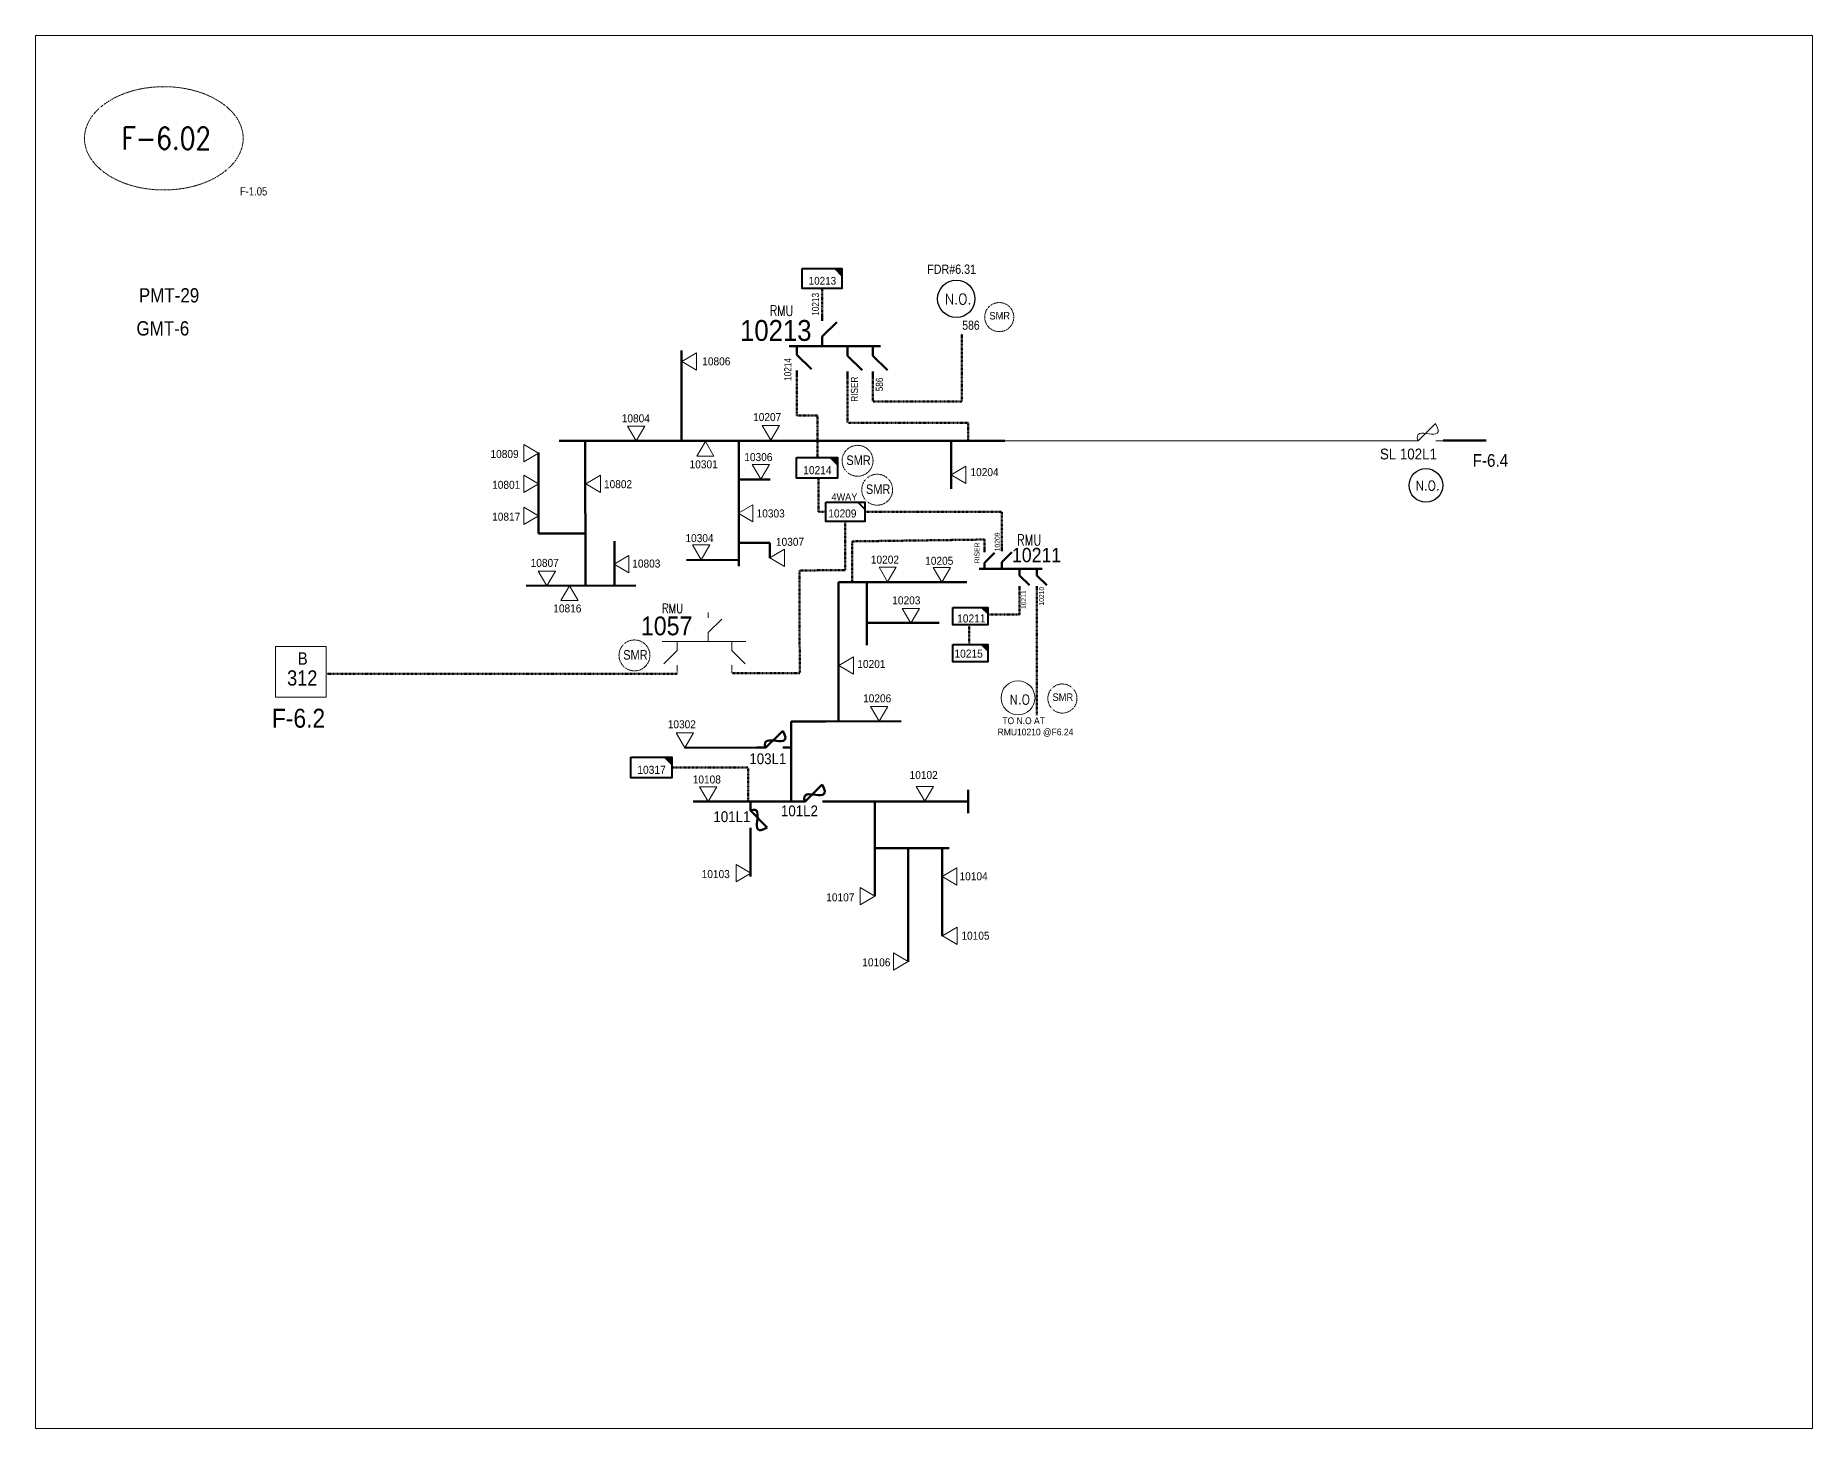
# Model space of a CAD drawing. Header units: metres. Extents: x 65984 to 144644, y -19036 to 23726.
# Drawn here: x 101593 to 102332, y 14104 to 14684 of the extents above; entities that cross this region are included whole.
import ezdxf
from ezdxf.enums import TextEntityAlignment as Align

# ---------------------------------------------------------------- set-up
doc = ezdxf.new("R2010")
doc.units = ezdxf.units.M
doc.header["$MEASUREMENT"] = 0
doc.linetypes.add('DGN Style 3', pattern=[0.013877, 0, -0.013877])
doc.layers.get('0').update_dxf_attribs({"color": 95, "lineweight": 40})
for name, color, linetype, lineweight in [('d_eos', 111, 'Continuous', 40), ('d_eos no', 121, 'Continuous', 40), ('d_fco', 5, 'Continuous', 40), ('d_fco text', 95, 'Continuous', 40), ('d_oh branch', 94, 'Continuous', 40), ('d_switch', 95, 'Continuous', 40), ('d_tf', 1, 'Continuous', 40), ('d_tf no', 6, 'Continuous', 40), ('d_ug cable', 95, 'Continuous', 40), ('d_unit sub', 7, 'Continuous', 40), ('fedr no', 95, 'Continuous', 40), ('GRID STATION  04', 7, 'Continuous', 40), ('GRID STATION 01', 7, 'Continuous', 40), ('Level 37', 7, 'Continuous', 0), ('O H MAIN FEEDER', 4, 'Continuous', 100), ('SW N O', 114, 'Continuous', 30)]:
    doc.layers.add(name, color=color, linetype=linetype, lineweight=lineweight)
doc.styles.add('NASKHF', font='naskhf.shx', dxfattribs={"height": 8})
doc.styles.add('Style-Arial', font='arial.ttf')
doc.styles.add('Style-ENGINEERING', font='ENGINEERING.shx')
doc.styles.add('Style-msdefault', font='msdefault.shx')
doc.styles.add('Style-STANDARD', font='STANDARD.shx')

# ---------------------------------------------------------------- blocks, each defined once
blk = doc.blocks.new('*U3687')
at = {"layer": 'd_fco', "linetype": 'Continuous', "lineweight": 13}
blk.add_line((-4.6, 4.2), (-10.1, 4.2), dxfattribs=at)
at = {"layer": 'd_fco', "linetype": 'Continuous', "lineweight": 13, "flags": 128}
blk.add_lwpolyline([(13, 4.2), (7.1, 4.2), (-4.4, -7.3)], dxfattribs=at)
at = {"layer": 'd_fco', "linetype": 'Continuous', "lineweight": 13}
blk.add_open_spline([(-4.4, -7.3), (-13, 7.7), (11.6, -7.7), (7.1, 4.2)], degree=3, dxfattribs=at)
blk = doc.blocks.new('TF_8')
at = {"color": 0, "linetype": 'ByBlock', "lineweight": -2}
blk.add_line((6.3, 4.95), (9.9, 1.35), dxfattribs=at)
blk.add_3dface([(-10.1, 4.95), (9.9, 4.95), (9.9, -5.05), (-10.1, -5.05)], dxfattribs=at)
blk = doc.blocks.new('exist.us-1000kva')
at = {"color": 0, "linetype": 'ByBlock', "lineweight": -2, "flags": 128}
blk.add_lwpolyline([(40, 12.9), (32.8, 20), (40, 20)], close=True, dxfattribs=at)
at = {"color": 0, "linetype": 'ByBlock', "lineweight": -2, "extrusion": (0, 0, -1)}
blk.add_solid([(-40, 12.9), (-32.8, 20), (-40, 20)], dxfattribs=at)
at = {"color": 0, "linetype": 'ByBlock', "lineweight": -2, "xscale": 2, "yscale": 2}
blk.add_blockref('TF_8', (20.2, 10.1), dxfattribs=at)
blk = doc.blocks.new('FUSE01')
at = {"color": 0, "linetype": 'ByBlock', "lineweight": -2}
blk.add_line((0, -17.15), (0, -22.55), dxfattribs=at)
at = {"color": 0, "linetype": 'ByBlock', "lineweight": -2, "flags": 128}
blk.add_lwpolyline([(0, 0.05), (0, -5.75), (-11.2, -16.95)], dxfattribs=at)
at = {"color": 0, "linetype": 'ByBlock', "lineweight": -2}
blk.add_open_spline([(-11.2, -16.95), (3.4, -25.35), (-11.6, -1.35), (0, -5.75)], degree=3, dxfattribs=at)
blk = doc.blocks.new('TRA1_1545')
at = {"layer": 'd_tf', "color": 57, "linetype": 'Continuous', "lineweight": 0, "ltscale": 0.000336704, "true_color": 0x808c22, "flags": 128}
blk.add_lwpolyline([(10, -17), (0, 0), (-10, -17)], close=True, dxfattribs=at)
blk = doc.blocks.new('TRA1_1544')
at = {"layer": 'd_tf', "color": 57, "linetype": 'Continuous', "lineweight": 0, "ltscale": 0.000336704, "true_color": 0x808c22, "xscale": 1.000046564039523, "yscale": 1.000046564039523, "zscale": 1.000046564039523, "rotation": 180}
blk.add_blockref('TRA1_1545', (0, 0), dxfattribs=at)
blk = doc.blocks.new('TRA1_1547')
at = {"layer": 'd_tf', "color": 57, "linetype": 'Continuous', "lineweight": 0, "ltscale": 0.000336704, "true_color": 0x808c22, "extrusion": (0, 0, -1), "flags": 128}
blk.add_lwpolyline([(-10, -17), (0, 0), (10, -17)], close=True, dxfattribs=at)
blk = doc.blocks.new('TRA1_1546')
at = {"layer": 'd_tf', "color": 57, "linetype": 'Continuous', "lineweight": 0, "ltscale": 0.000336704, "true_color": 0x808c22, "xscale": 1.000046564039523, "yscale": 1.000046564039523, "zscale": 1.000046564039523, "rotation": 180}
blk.add_blockref('TRA1_1547', (0, 0), dxfattribs=at)
blk = doc.blocks.new('TRA1_1549')
at = {"layer": 'd_tf', "color": 57, "linetype": 'Continuous', "lineweight": 0, "ltscale": 0.000336704, "true_color": 0x808c22, "extrusion": (0, 0, -1), "flags": 128}
blk.add_lwpolyline([(-10, -16.9), (0, 0.1), (10, -16.9)], close=True, dxfattribs=at)
blk = doc.blocks.new('TRA1_1548')
at = {"layer": 'd_tf', "color": 57, "linetype": 'Continuous', "lineweight": 0, "ltscale": 0.000336704, "true_color": 0x808c22, "xscale": 1.000046564039523, "yscale": 1.000046564039523, "zscale": 1.000046564039523, "rotation": 180}
blk.add_blockref('TRA1_1549', (0, 0), dxfattribs=at)
blk = doc.blocks.new('*U3712')
at = {"layer": 'SW N O', "color": 3, "ltscale": 0.426762}
blk.add_circle((0, 0), 16.8, dxfattribs=at)
at = {"layer": 'SW N O', "color": 3, "style": 'Style-STANDARD'}
blk.add_text('N.O.', height=9.6, dxfattribs=at).set_placement((1.7, -0.2), align=Align.MIDDLE_CENTER)
blk = doc.blocks.new('*U3382')
at = {"layer": 'SW N O', "color": 3, "lineweight": 13}
blk.add_circle((0, 0), 16.8, dxfattribs=at)
at = {"layer": 'SW N O', "color": 3, "lineweight": 13, "insert": (1.7, -1.8), "char_height": 9.6, "attachment_point": 5, "line_spacing_factor": 0.6, "style": 'Style-STANDARD'}
blk.add_mtext('N.O', dxfattribs=at)
blk = doc.blocks.new('*U3713')
at = {"layer": 'SW N O', "color": 3, "ltscale": 0.426762}
blk.add_circle((0, 0), 16.8, dxfattribs=at)
at = {"layer": 'SW N O', "color": 3, "style": 'Style-STANDARD'}
blk.add_text('N.O.', height=9.6, dxfattribs=at).set_placement((1.7, -0.2), align=Align.MIDDLE_CENTER)

msp = doc.modelspace()

# ---------------------------------------------------------------- linework, layer by layer
at = {"layer": 'd_eos', "color": 57, "linetype": 'Continuous', "lineweight": 211, "ltscale": 0.410968, "true_color": 0x808c22}
for p, q in [((101920.23, 14565.13), (101920.23, 14567.58)), ((101920.23, 14558.65), (101926.32, 14564.56)), ((101909.66, 14544.53), (101909.66, 14542.07)), ((101930.79, 14544.08), (101930.79, 14541.63)), ((101941.36, 14544.08), (101941.36, 14541.63))]:
    msp.add_line(p, q, dxfattribs=at)
at = {"layer": 'd_eos', "color": 7, "linetype": 'Continuous', "lineweight": 211, "ltscale": 0.410968}
for p, q in [((101944.48, 14554.61), (101906.49, 14554.6)), ((101909.66, 14555.05), (101909.66, 14551.01)), ((101920.23, 14554.6), (101920.23, 14558.65)), ((101930.79, 14554.61), (101930.79, 14550.56)), ((101941.36, 14554.61), (101941.36, 14550.56)), ((101909.66, 14551.01), (101915.75, 14545.09)), ((101930.79, 14550.56), (101936.89, 14544.65)), ((101941.36, 14550.56), (101947.45, 14544.65))]:
    msp.add_line(p, q, dxfattribs=at)
at = {"layer": 'd_eos', "color": 57, "linetype": 'Continuous', "lineweight": 211, "ltscale": 0.446773, "true_color": 0x808c22}
for p, q in [((101987.75, 14468.89), (101987.75, 14470.58)), ((101987.75, 14464.42), (101991.95, 14468.5)), ((101987.75, 14461.63), (101987.75, 14464.42)), ((101995.04, 14469.2), (101995.04, 14470.89)), ((101995.04, 14464.73), (101999.24, 14468.81)), ((101995.04, 14461.94), (101995.04, 14464.73)), ((102011.76, 14461.94), (101985.56, 14461.94)), ((102002.32, 14461.94), (102002.32, 14459.15)), ((102002.32, 14459.15), (102006.52, 14455.08)), ((102009.61, 14461.94), (102009.61, 14459.15)), ((102009.61, 14459.15), (102013.81, 14455.08)), ((102002.32, 14454.69), (102002.32, 14452.99)), ((102009.61, 14454.69), (102009.61, 14452.99))]:
    msp.add_line(p, q, dxfattribs=at)
at = {"layer": 'd_eos', "color": 2, "linetype": 'Continuous', "lineweight": 13, "ltscale": 0.517056}
for p, q in [((101872.82, 14441.44), (101872.82, 14443.73)), ((101872.82, 14435.41), (101878.49, 14440.92)), ((101872.82, 14431.65), (101872.82, 14435.41)), ((101853.7, 14431.65), (101888.45, 14431.65)), ((101859.98, 14427.88), (101854.31, 14422.38)), ((101859.98, 14431.65), (101859.98, 14427.88)), ((101882.61, 14431.65), (101882.61, 14427.88)), ((101882.61, 14427.88), (101888.28, 14422.37))]:
    msp.add_line(p, q, dxfattribs=at)
at = {"layer": 'd_eos', "color": 7, "linetype": 'Continuous', "lineweight": 13, "ltscale": 0.517056}
for p, q in [((101859.98, 14421.85), (101859.98, 14419.56)), ((101882.61, 14421.85), (101882.61, 14419.56))]:
    msp.add_line(p, q, dxfattribs=at)
at = {"layer": 'd_oh branch', "color": 57, "linetype": 'Continuous', "lineweight": 100, "true_color": 0x808c22}
for p, q in [((101861.69, 14515.19), (101861.72, 14552.87)), ((101802.24, 14476.63), (101802.24, 14510.39)), ((101996.29, 14515.21), (101810.78, 14515.19)), ((101821.69, 14515.19), (101821.72, 14454.9)), ((101885.57, 14463.07), (101885.54, 14515.19)), ((101973.99, 14515.19), (101974, 14495.26)), ((102178.63, 14515.28), (102196.57, 14515.29)), ((101885.55, 14499.13), (101898.66, 14499.13)), ((101821.62, 14476.63), (101802.25, 14476.62)), ((101833.81, 14473.47), (101833.82, 14454.92)), ((101885.45, 14472.71), (101898.5, 14472.72)), ((101898.5, 14472.72), (101898.5, 14466.39)), ((101863.73, 14465.53), (101885.57, 14465.72)), ((101842.65, 14454.91), (101797.08, 14454.9)), ((101927.1, 14456.36), (101980.43, 14456.38)), ((101927.1, 14398.43), (101927.1, 14456.36)), ((101938.78, 14456.38), (101938.78, 14430.1)), ((101938.78, 14439.44), (101968.99, 14439.47)), ((101907.38, 14365), (101907.34, 14398.4)), ((101907.37, 14398.4), (101921.8, 14398.42)), ((101921.8, 14398.42), (101953.11, 14398.45)), ((101893.12, 14387.46), (101863.09, 14387.45)), ((101981, 14360.19), (101981, 14369.91)), ((101911.7, 14365.01), (101866.61, 14365.01)), ((101981, 14365.01), (101921.33, 14365.01)), ((101942.15, 14365.05), (101942.16, 14325.59)), ((101890.39, 14352.4), (101890.4, 14333.76)), ((101942.15, 14345.67), (101973.12, 14345.67)), ((101956.05, 14345.67), (101956.05, 14298.23)), ((101970.25, 14345.69), (101970.25, 14309.05))]:
    msp.add_line(p, q, dxfattribs=at)
at = {"layer": 'd_oh branch', "color": 57, "linetype": 'Continuous', "lineweight": 13, "true_color": 0x798520}
msp.add_line((102164.5, 14515.22), (101996.29, 14515.21), dxfattribs=at)
at = {"layer": 'd_ug cable', "color": 57, "linetype": 'DGN Style 3', "lineweight": 100, "true_color": 0x808c22}
msp.add_line((101920.23, 14567.5), (101920.23, 14578.64), dxfattribs=at)
at = {"layer": 'd_ug cable', "color": 57, "linetype": 'DGN Style 3', "lineweight": 100, "true_color": 0x808c22, "flags": 128}
for points in [[(101941.36, 14541.63), (101941.36, 14531.55), (101978.35, 14531.55), (101978.35, 14559.85)], [(101909.66, 14542.07), (101909.66, 14525.76), (101918.37, 14525.76), (101918.37, 14508.23)], [(101930.79, 14541.63), (101930.79, 14522.73), (101981.04, 14522.73), (101981.04, 14515.21)], [(101921.67, 14485.65), (101918.71, 14485.65), (101918.71, 14499.69)], [(101929.89, 14461.34), (101929.89, 14461.34), (101929.88, 14481.58)], [(101995.04, 14470.81), (101995.04, 14485.65), (101938.06, 14485.65)], [(101932.71, 14456.36), (101932.71, 14473.34), (101987.75, 14474.1), (101987.75, 14470.58)], [(101910.78, 14461.25), (101910.78, 14461.25), (101929.89, 14461.34)], [(101910.78, 14461.25), (101910.78, 14461.25), (101910.93, 14418.41)], [(102002.32, 14452.99), (102002.32, 14442.96), (101989.03, 14442.96)], [(102009.61, 14453.12), (102009.61, 14414.99), (102009.61, 14401)], [(101981.48, 14438.63), (101981.48, 14430.44), (101981.48, 14430.44)], [(101859.98, 14418.13), (101859.98, 14418.13), (101713.9, 14418.26)], [(101882.61, 14418.41), (101882.61, 14418.41), (101910.93, 14418.41)]]:
    msp.add_lwpolyline(points, dxfattribs=at)
at = {"layer": 'd_ug cable', "color": 55, "linetype": 'DGN Style 3', "lineweight": 13, "flags": 128}
for points in [[(101859.98, 14418.1), (101859.98, 14420.56), (101859.98, 14420.56), (101859.98, 14420.56), (101859.98, 14420.56)], [(101882.61, 14418.41), (101882.61, 14418.41), (101882.61, 14418.41), (101882.61, 14421.03), (101882.61, 14421.03)]]:
    msp.add_lwpolyline(points, dxfattribs=at)
at = {"layer": 'd_ug cable', "color": 57, "linetype": 'DGN Style 3', "lineweight": 106, "true_color": 0x808c22, "flags": 128}
msp.add_lwpolyline([(101889.52, 14365.01), (101889.52, 14379.21), (101857.65, 14379.21)], dxfattribs=at)
at = {"layer": 'd_ug cable', "color": 1, "linetype": 'DGN Style 3', "lineweight": 13}
for centre in [(101993.95, 14566.7), (102020.22, 14407.92)]:
    msp.add_circle(centre, 6.06, dxfattribs=at)
at = {"layer": 'd_ug cable', "color": 2, "linetype": 'DGN Style 3', "lineweight": 13}
for centre in [(101934.98, 14506.89), (101943.14, 14494.84), (101842.14, 14425.86)]:
    msp.add_circle(centre, 6.44, dxfattribs=at)
at = {"layer": 'fedr no', "color": 82, "linetype": 'DGN Style 3', "lineweight": 13, "true_color": 0x1dc70e}
msp.add_ellipse((101646.29, 14641.13), major_axis=(33.02, 0), ratio=0.651175, dxfattribs=at)
at = {"layer": 'GRID STATION  04', "color": 6, "linetype": 'Continuous', "lineweight": 13, "ltscale": 0.900723, "flags": 128}
msp.add_lwpolyline([(101713.9, 14429.56), (101692.78, 14429.56), (101692.78, 14408.43), (101713.9, 14408.43)], close=True, dxfattribs=at)
at = {"layer": 'O H MAIN FEEDER', "color": 140, "linetype": 'Continuous', "lineweight": 13, "flags": 128}
msp.add_lwpolyline([(101592.9, 14683.93), (102332.37, 14683.93), (102332.37, 14104.03), (101592.9, 14104.03)], close=True, dxfattribs=at)

# ---------------------------------------------------------------- block references
at = {"layer": 'd_fco', "linetype": 'Continuous', "lineweight": 13, "xscale": 0.63, "yscale": 0.63, "zscale": 0.63, "rotation": 180.0000000006}
msp.add_blockref('*U3687', (102172.7, 14517.88), dxfattribs=at)
at = {"layer": 'd_fco', "color": 57, "linetype": 'Continuous', "lineweight": 100, "true_color": 0x808c22, "xscale": 0.63, "yscale": -0.63, "zscale": 0.2249261684093972}
for p, rotation in [((101893.15, 14387.46), 270), ((101909.52, 14365.01), 270), ((101890.37, 14364.93), 180)]:
    msp.add_blockref('FUSE01', p, dxfattribs=dict(at, rotation=rotation))
at = {"layer": 'd_tf', "color": 57, "linetype": 'Continuous', "lineweight": 0, "ltscale": 0.000336704, "true_color": 0x808c22, "extrusion": (0, 0, -1), "xscale": 0.36, "yscale": 0.36, "zscale": 0.36}
for name, p, rotation in [('TRA1_1548', (-101861.91, 14548.25), 90.00000000000011), ('TRA1_1548', (-101802.22, 14510.09), 270), ('TRA1_1548', (-101802.22, 14497.26), 270), ('TRA1_1548', (-101802.22, 14484), 270), ('TRA1_1546', (-101890.55, 14335.23), 270), ('TRA1_1548', (-101970.27, 14333.77), 90), ('TRA1_1546', (-101970.3, 14309.16), 90.00000000000001)]:
    msp.add_blockref(name, p, dxfattribs=dict(at, rotation=rotation))
for p in [(-101842.9, 14515.19), (-101869.96, 14465.75), (-101805.71, 14454.91)]:
    msp.add_blockref('TRA1_1548', p, dxfattribs=at)
at = {"layer": 'd_tf', "color": 57, "linetype": 'Continuous', "lineweight": 0, "ltscale": 0.000336704, "true_color": 0x808c22, "xscale": 0.36, "yscale": 0.36, "zscale": 0.36}
for p, rotation in [((101898.84, 14515.42), 359.9999999999999), ((101871.64, 14514.94), 179.9999999999999), ((101894.75, 14499.28), 359.9999999999999), ((101973.92, 14501), 269.9999999999999), ((101821.89, 14497.25), 269.9999999999999), ((101885.34, 14485.02), 269.9999999999999), ((101833.68, 14463.85), 269.9999999999999), ((101898.44, 14466.43), 269.9999999999999), ((101947.51, 14456.45), 359.9999999999999), ((101970.1, 14456.38), 359.9999999999999), ((101815.14, 14454.9), 179.9999999999999), ((101957.15, 14439.24), 359.9999999999999), ((101927.21, 14421.72), 269.9999999999999), ((101944.03, 14398.43), 359.9999999999999), ((101863.08, 14387.45), 359.9999999999999), ((101872.78, 14365.01), 359.9999999999999), ((101962.92, 14365.15), 359.9999999999999), ((101942.14, 14325.58), 89.99999999999994), ((101956.1, 14298.49), 89.99999999999994)]:
    msp.add_blockref('TRA1_1544', p, dxfattribs=dict(at, rotation=rotation))
at = {"layer": 'd_unit sub', "color": 57, "linetype": 'Continuous', "lineweight": 40, "true_color": 0x808c22, "rotation": 359.9999999999999}
for p, xscale, yscale, zscale in [((101911.98, 14578.64), 0.4126820384299258, 0.4126820384299258, 0.08166519702781146), ((101974.64, 14438.59), 0.3636873549308297, 0.3636873549308297, 0.3840860399909141), ((101974.64, 14423.16), 0.3636873549308297, 0.3636873549308297, 0.3840860399909141), ((101840.58, 14374.94), 0.426898505587842, 0.426898505587842, 0.3840860399909141)]:
    msp.add_blockref('exist.us-1000kva', p, dxfattribs=dict(at, xscale=xscale, yscale=yscale, zscale=zscale))
at = {"layer": 'd_unit sub', "color": 2, "linetype": 'Continuous', "lineweight": 40, "rotation": 359.9999999999999}
for name, p, xscale, yscale, zscale in [('exist.us-1000kva', (101909.6, 14499.69), 0.426898505587842, 0.426898505587842, 0.3840860399909141), ('TF_8', (101930, 14485.69), 0.813671800145435, 0.813671800145435, 0.2249261684093972)]:
    msp.add_blockref(name, p, dxfattribs=dict(at, xscale=xscale, yscale=yscale, zscale=zscale))
at = {"layer": 'SW N O', "color": 3, "rotation": 359.9999999999999}
for name, p, xscale, yscale, zscale in [('*U3712', (101976.07, 14574.33), 0.4634611945403306, 0.4634611945403306, 0.4634611945403306), ('*U3713', (102171.5, 14496.63), 0.4171150750862976, 0.4171150750862976, 0.4171150750862976)]:
    msp.add_blockref(name, p, dxfattribs=dict(at, xscale=xscale, yscale=yscale, zscale=zscale))
at = {"layer": 'SW N O', "color": 3, "lineweight": 13, "xscale": 0.4206164549806217, "yscale": 0.4206164549806217, "zscale": 0.4206164549806217, "rotation": 359.9999999999999}
msp.add_blockref('*U3382', (102001.76, 14408.23), dxfattribs=at)

# ---------------------------------------------------------------- texts
at = {"layer": 'd_eos no', "color": 7, "linetype": 'Continuous', "lineweight": 140, "style": 'Style-Arial', "width": 0.88}
msp.add_text('10213', height=8.7, dxfattribs=at).set_placement((101886.09, 14565.5), align=Align.TOP_LEFT)
at = {"layer": 'd_eos no', "color": 57, "linetype": 'Continuous', "lineweight": 140, "true_color": 0x808c22, "style": 'Style-Arial', "width": 0.88}
msp.add_text('10211', height=5.998, dxfattribs=at).set_placement((101999.23, 14470.64), align=Align.TOP_LEFT)
at = {"layer": 'd_eos no', "color": 2, "linetype": 'Continuous', "lineweight": 140, "style": 'Style-Arial', "width": 0.88}
msp.add_text('1057', height=7.83, dxfattribs=at).set_placement((101844.84, 14442.07), align=Align.TOP_LEFT)
at = {"layer": 'd_fco text', "color": 30, "linetype": 'Continuous', "lineweight": 13, "style": 'Style-msdefault', "width": 0.92}
msp.add_text('SL 102L1', height=4.5, dxfattribs=at).set_placement((102152.37, 14511.96), align=Align.TOP_LEFT)
at = {"layer": 'd_fco text', "color": 57, "linetype": 'Continuous', "lineweight": 70, "true_color": 0x808c22, "style": 'Style-msdefault', "width": 0.92}
for s, p in [('103L1', (101889.95, 14385.09)), ('101L1', (101874.99, 14360.98)), ('101L2', (101903.11, 14363.39))]:
    msp.add_text(s, height=4.5, dxfattribs=at).set_placement(p, align=Align.TOP_LEFT)
at = {"layer": 'd_switch', "color": 111, "linetype": 'Continuous', "lineweight": 30, "style": 'Style-ENGINEERING', "width": 0.857143}
msp.add_text('F-1.05', height=3.43, rotation=359.99248, dxfattribs=at).set_placement((101689.32, 14620.77), align=Align.TOP_RIGHT)
at = {"layer": 'd_switch', "color": 2, "linetype": 'Continuous', "lineweight": 30, "style": 'Style-msdefault', "width": 0.857143}
msp.add_text('FDR#6.31', height=3.888, dxfattribs=at).set_placement((101963.98, 14588.59), align=Align.TOP_LEFT)
at = {"layer": 'd_switch', "color": 57, "linetype": 'Continuous', "lineweight": 30, "true_color": 0x808c22, "style": 'Style-ENGINEERING', "width": 0.857143}
for s, height, rotation, p in [('10213', 2.984, 90, (101915.97, 14576.77)), ('10214', 2.984, 90, (101904.45, 14549.66)), ('RISER', 2.057, 90.00752, (101983.66, 14472.87)), ('10211', 2.057, 90.00752, (102003.08, 14452.98))]:
    msp.add_text(s, height=height, rotation=rotation, dxfattribs=at).set_placement(p, align=Align.TOP_RIGHT)
at = {"layer": 'd_switch', "color": 57, "linetype": 'Continuous', "lineweight": 30, "ltscale": 1.253121, "true_color": 0x808c22, "style": 'Style-ENGINEERING', "width": 0.857143}
msp.add_text('586', height=3.791, dxfattribs=at).set_placement((101978.55, 14565.22), align=Align.TOP_LEFT)
at = {"layer": 'd_switch', "color": 57, "linetype": 'Continuous', "lineweight": 30, "true_color": 0x808c22, "style": 'Style-ENGINEERING', "width": 0.857143}
for s, height, p in [('RISER', 2.984, (101932.19, 14531.47)), ('586', 2.984, (101942.58, 14535.81)), ('10209', 2.057, (101992.09, 14469.21)), ('10210', 2.057, (102010.51, 14446.61))]:
    msp.add_text(s, height=height, rotation=90, dxfattribs=at).set_placement(p, align=Align.TOP_LEFT)
at = {"layer": 'd_switch', "color": 1, "linetype": 'Continuous', "lineweight": 30, "ltscale": 0.9, "style": 'Style-ENGINEERING', "width": 0.857143}
for p in [(101930.31, 14509.12), (101938.47, 14497.07), (101837.47, 14428.09)]:
    msp.add_text('SMR', height=3.992, rotation=0.00263, dxfattribs=at).set_placement(p, align=Align.TOP_LEFT)
at = {"layer": 'd_switch', "color": 2, "linetype": 'Continuous', "lineweight": 13, "style": 'Style-msdefault', "width": 0.9}
for s, height, p in [('F-6.4', 5.27, (102190.93, 14509.67)), ('F-6.2', 7.892, (101691.25, 14403.66))]:
    msp.add_text(s, height=height, dxfattribs=at).set_placement(p, align=Align.TOP_LEFT)
at = {"layer": 'd_tf no', "color": 57, "linetype": 'Continuous', "lineweight": 40, "true_color": 0x808c22, "style": 'Style-msdefault'}
for s, height, width, p in [('10213', 3.24, 0.947368, (101914.65, 14583.45)), ('10806', 3.33, 0.945946, (101870.35, 14549.95)), ('10804', 3.33, 0.945946, (101836.85, 14526.23)), ('10207', 3.33, 0.945946, (101891.51, 14526.75)), ('10809', 3.33, 0.945946, (101782.23, 14511.37)), ('10306', 3.33, 0.945946, (101887.85, 14510.09)), ('10301', 3.33, 0.945946, (101865.08, 14507.08)), ('10204', 3.33, 0.945946, (101981.97, 14503.82)), ('10801', 3.33, 0.945946, (101782.91, 14498.55)), ('10802', 3.33, 0.945946, (101829.45, 14498.82)), ('10303', 3.33, 0.945946, (101892.96, 14486.64)), ('10817', 3.33, 0.945946, (101782.91, 14485.28)), ('10304', 3.33, 0.945946, (101863.35, 14476.35)), ('10307', 3.33, 0.945946, (101901.01, 14474.82)), ('10807', 3.33, 0.945946, (101798.94, 14466.05)), ('10803', 3.33, 0.945946, (101841.22, 14465.77)), ('10202', 3.33, 0.945946, (101940.51, 14467.41)), ('10205', 3.33, 0.945946, (101963.12, 14466.92)), ('10203', 3.33, 0.945946, (101949.43, 14450.45)), ('10211', 3.352, 0.947368, (101976.43, 14442.93)), ('10215', 3.352, 0.947368, (101975.3, 14428.29)), ('10201', 3.33, 0.945946, (101934.89, 14423.96)), ('10206', 3.33, 0.945946, (101937.28, 14409.67)), ('10302', 3.33, 0.945946, (101855.99, 14398.85)), ('10317', 3.352, 0.947368, (101843.34, 14379.91)), ('10108', 3.33, 0.945946, (101866.39, 14375.88)), ('10102', 3.33, 0.945946, (101956.63, 14377.73)), ('10103', 3.33, 0.945946, (101870.12, 14336.49)), ('10104', 3.33, 0.945946, (101977.42, 14335.58)), ('10107', 3.33, 0.945946, (101921.96, 14326.82)), ('10106', 3.33, 0.945946, (101936.95, 14299.77))]:
    msp.add_text(s, height=height, dxfattribs=dict(at, width=width)).set_placement(p, align=Align.TOP_LEFT)
at = {"layer": 'd_tf no', "color": 2, "linetype": 'Continuous', "lineweight": 40, "style": 'Style-msdefault'}
for s, height, width, p in [('10214', 3.352, 0.947368, (101912.37, 14504.66)), ('10209', 3.33, 0.945946, (101922.81, 14486.63))]:
    msp.add_text(s, height=height, dxfattribs=dict(at, width=width)).set_placement(p, align=Align.TOP_LEFT)
at = {"layer": 'd_tf no', "color": 7, "linetype": 'Continuous', "lineweight": 40, "style": 'Style-msdefault', "width": 0.945946}
msp.add_text('4WAY', height=2.997, dxfattribs=at).set_placement((101924.14, 14493.33), align=Align.TOP_LEFT)
at = {"layer": 'd_tf no', "color": 57, "linetype": 'Continuous', "lineweight": 40, "true_color": 0x808c22, "style": 'Style-msdefault', "width": 0.945946}
msp.add_text('10816', height=3.33, dxfattribs=at).set_placement((101808.36, 14443.76))
msp.add_text('10105', height=3.33, dxfattribs=at).set_placement((101989.91, 14310.84), align=Align.TOP_RIGHT)
at = {"layer": 'd_tf no', "color": 2, "lineweight": 13, "char_height": 3.127, "attachment_point": 1, "style": 'NASKHF'}
for insert in [(101989.86, 14568.84), (102016.12, 14410.06)]:
    msp.add_mtext('\\Fmsdefault;\\H1x;\\W0.925;SMR\\P', dxfattribs=dict(at, insert=insert))
at = {"layer": 'd_tf no', "color": 2, "linetype": 'Continuous', "lineweight": 40, "insert": (101993.28, 14400.05), "char_height": 2.7968, "attachment_point": 1, "style": 'NASKHF'}
msp.add_mtext('\\Fmsdefault;\\H1x;\\W0.945946;  TO N.O AT \\PRMU10210 @F6.24', dxfattribs=at)
at = {"layer": 'fedr no', "color": 6, "linetype": 'Continuous', "lineweight": 13, "style": 'Style-STANDARD', "width": 0.909091}
msp.add_text('F-6.02', height=9.19, dxfattribs=at).set_placement((101647.35, 14641.13), align=Align.MIDDLE_CENTER)
at = {"layer": 'GRID STATION  04', "color": 6, "linetype": 'Continuous', "lineweight": 13, "style": 'Style-msdefault', "width": 0.888889}
for s, height, p in [('B', 5.17, (101702.05, 14427.14)), ('312', 6.348, (101697.59, 14419.64))]:
    msp.add_text(s, height=height, dxfattribs=at).set_placement(p, align=Align.TOP_LEFT)
at = {"layer": 'GRID STATION 01', "linetype": 'Continuous', "lineweight": 13, "style": 'Style-msdefault', "width": 0.888889}
for s, p in [('PMT-29', (101635.91, 14578.75)), ('GMT-6', (101634.9, 14564.98))]:
    msp.add_text(s, height=5.94, dxfattribs=at).set_placement(p, align=Align.TOP_LEFT)
at = {"layer": 'Level 37', "color": 57, "linetype": 'Continuous', "lineweight": 53, "true_color": 0x808c22, "style": 'Style-STANDARD', "width": 0.854701}
for height, p in [(4.344, (101903.37, 14569.38)), (4.494, (102006.39, 14473.91))]:
    msp.add_text('RMU', height=height, dxfattribs=at).set_placement(p, align=Align.MIDDLE_CENTER)
at = {"layer": 'Level 37', "color": 2, "linetype": 'Continuous', "lineweight": 53, "style": 'Style-STANDARD', "width": 0.854701}
msp.add_text('RMU', height=3.91, dxfattribs=at).set_placement((101858, 14445.43), align=Align.MIDDLE_CENTER)

doc.saveas('drawing.dxf')
